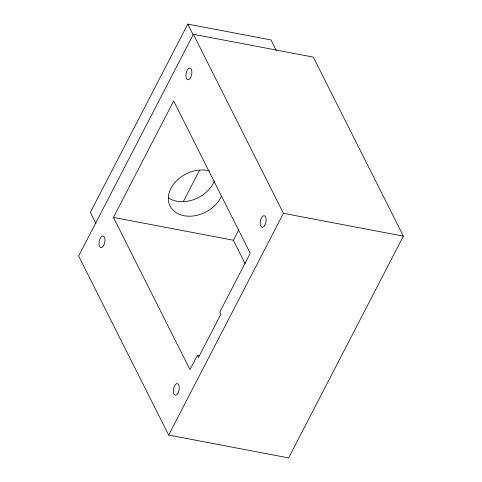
<?xml version="1.0" encoding="UTF-8"?>
<svg xmlns="http://www.w3.org/2000/svg" width="482" height="482" viewBox="0 0 482 482"><rect width="100%" height="100%" fill="white"/><g stroke="black" fill="none" stroke-linecap="round" stroke-linejoin="round"><path stroke-width="0.72" d="M276.307 50.514L270.98 39.934L187.787 24.1L90.363 212.369L96.02 223.612M193.378 34.288L78.632 256.038L168.676 435.077L288.622 457.9L403.368 236.144L313.324 57.111L193.378 34.288L283.428 213.321L403.368 236.144M113.439 217.418L173.671 101.021L250.23 253.243L219.798 312.053L220.877 314.198L198.488 357.475L197.403 355.33L189.998 369.646L113.439 217.418L233.378 240.241L245.187 263.714M183.365 201.452L199.602 170.08M233.378 240.241L238.885 229.601M168.676 435.077L283.428 213.321M197.403 355.33L199.608 355.746M187.787 24.1L193.107 34.686M221.19 196.596A28.787 21.461 -26.7 0 1 184.19 215.743A28.787 21.461 -26.7 0 1 171.435 187.408A28.787 21.461 -26.7 0 1 209.646 170.959M214.351 180.979A28.787 21.461 -26.7 0 1 168.453 197.885M103.751 245.452A5.959 2.85 -79.2 0 0 103.299 235.975A5.959 2.85 -79.2 0 0 99.027 243.946A5.959 2.85 -79.2 0 0 103.751 245.452M190.631 77.566A5.959 2.85 -79.2 0 0 190.173 68.089A5.959 2.85 -79.2 0 0 185.901 76.06A5.959 2.85 -79.2 0 0 190.631 77.566M264.877 225.196A5.959 2.85 -79.2 0 0 264.425 215.719A5.959 2.85 -79.2 0 0 260.153 223.69A5.959 2.85 -79.2 0 0 264.877 225.196M178.003 393.083A5.959 2.85 -79.2 0 0 177.551 383.612A5.959 2.85 -79.2 0 0 173.279 391.583A5.959 2.85 -79.2 0 0 178.003 393.083"/></g></svg>
